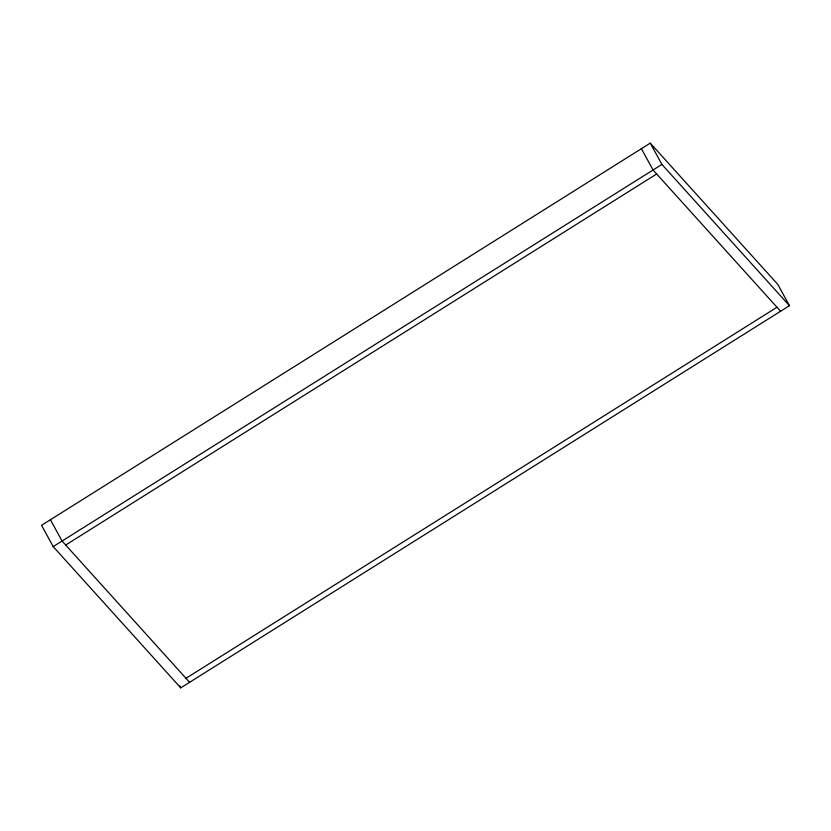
<?xml version="1.0" encoding="UTF-8"?>
<svg xmlns="http://www.w3.org/2000/svg" width="831" height="831" viewBox="0 0 831 831"><rect width="100%" height="100%" fill="white"/><g stroke="black" fill="none" stroke-linecap="round" stroke-linejoin="round"><path stroke-width="1.25" d="M650.268 143.129L41.55 525.306L53.205 546.601L180.732 687.871L789.45 305.694L777.795 284.399L650.268 143.129L661.923 164.424L789.45 305.694M53.205 546.601L661.923 164.424M65.68 545.032L656.667 173.991M185.988 678.304L776.975 307.252M780.589 311.251L653.062 169.991L641.397 148.697M189.603 682.303L62.076 541.043L50.411 519.749M179.506 685.627L180.732 687.871"/></g></svg>
